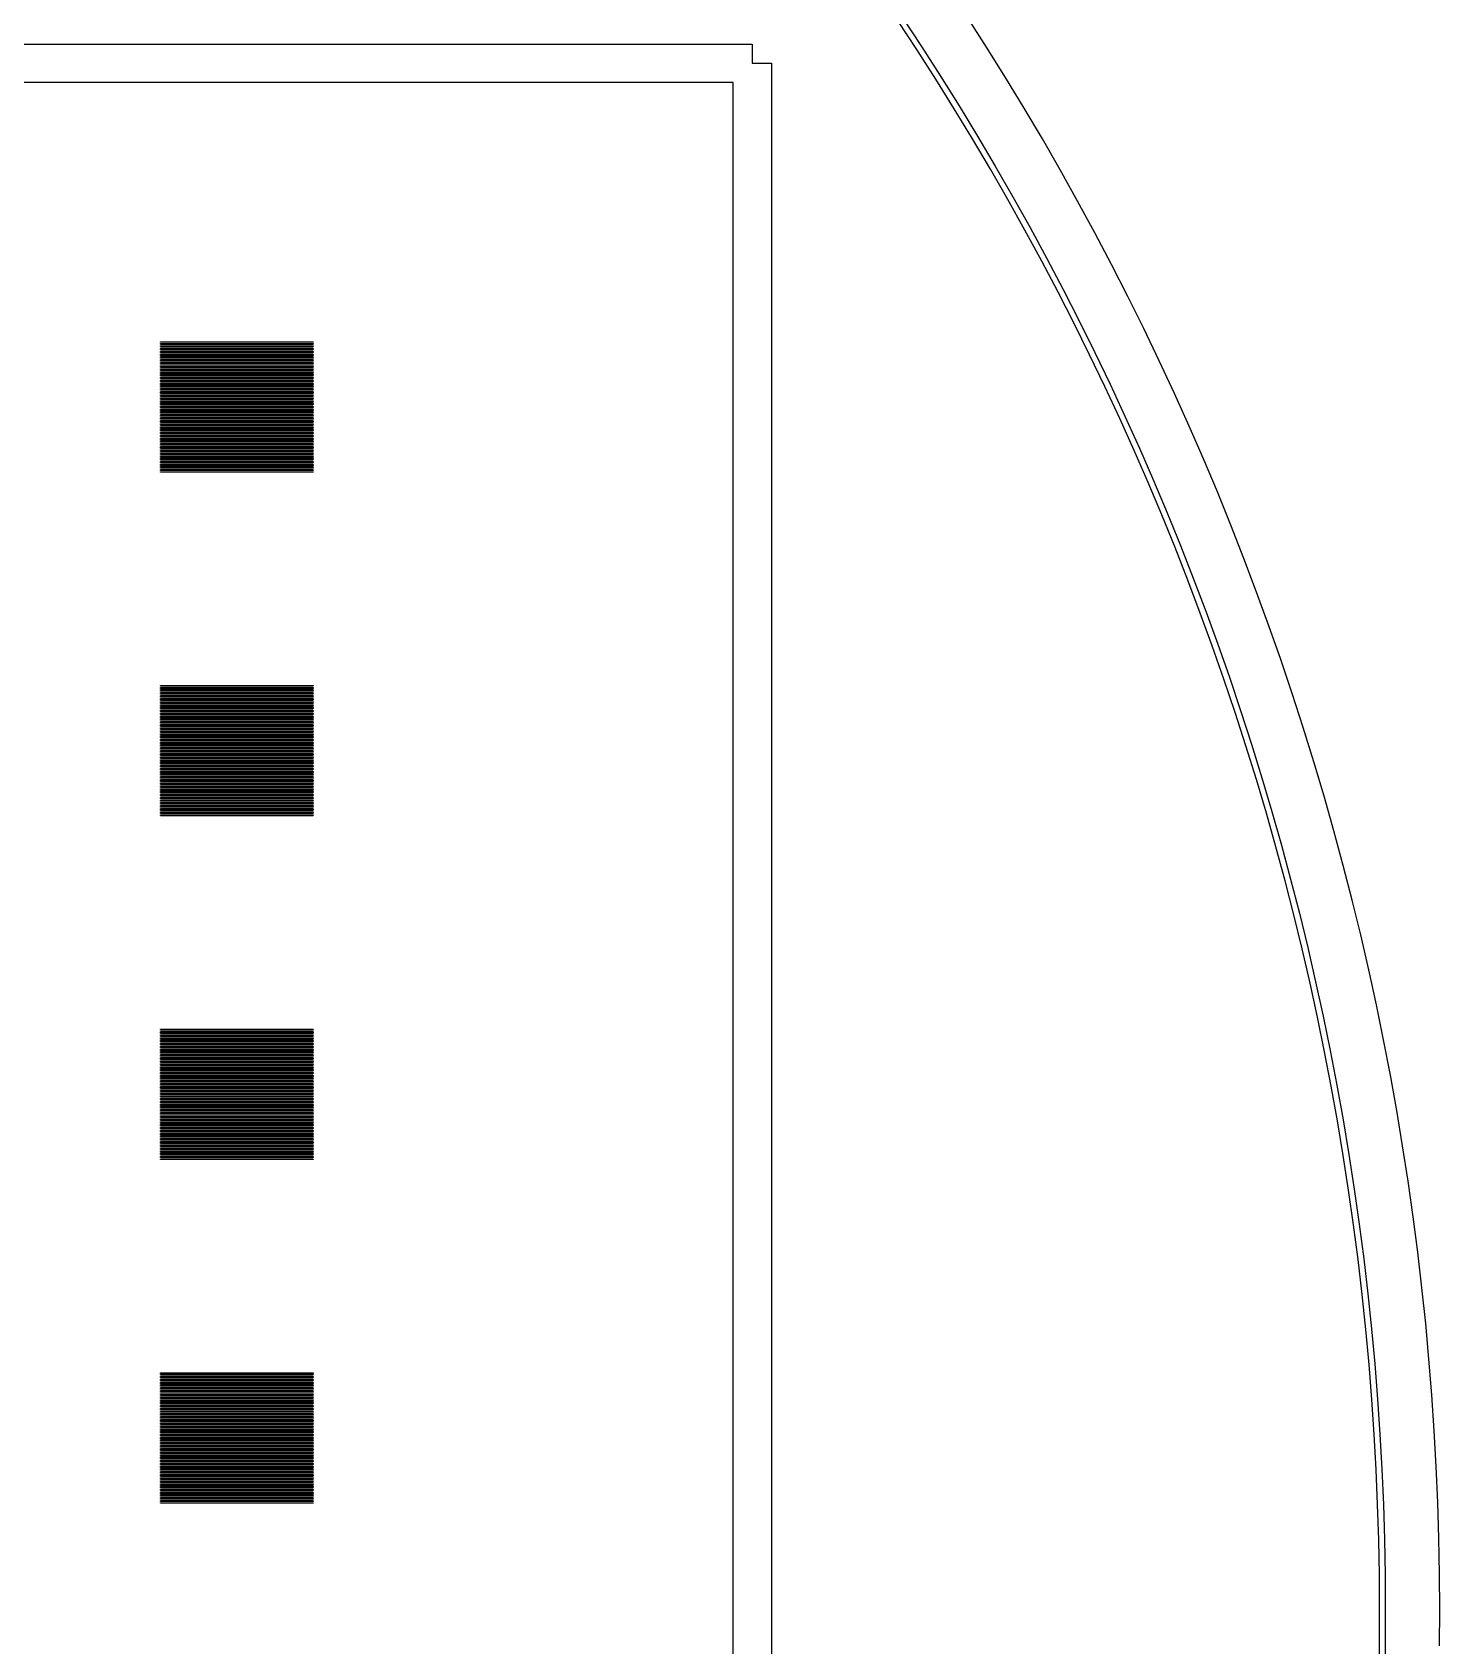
# Model space of a CAD drawing. Extents: x -17 to 130, y -40 to 112.
# Drawn here: x 93.64 to 130.5, y 35.06 to 77.31 of the extents above; entities that cross this region are included whole.
import ezdxf

# ---------------------------------------------------------------- set-up
doc = ezdxf.new("R2010")
doc.units = 0

msp = doc.modelspace()

# ---------------------------------------------------------------- linework, layer by layer
for p, q in [((116.804, 76.8585), (116.298, 77.6261)), ((116.423, 77.7094), (116.93, 76.9403)), ((118.631, 76.9273), (118.124, 77.7174)), ((-4.5, 77), (112.5, 77)), ((112.5, 77), (112.5, 76.5)), ((116.93, 76.9403), (117.427, 76.1649)), ((119.129, 76.1311), (118.631, 76.9273)), ((112.5, 76.5), (113, 76.5)), ((113, 76.5), (113, -4.5)), ((117.301, 76.0847), (116.804, 76.8585)), ((117.788, 75.3049), (117.301, 76.0847)), ((117.427, 76.1649), (117.915, 75.3836)), ((119.616, 75.3289), (119.129, 76.1311)), ((112, 76), (-4, 76)), ((112, -4), (112, 76)), ((118.265, 74.5191), (117.788, 75.3049)), ((117.915, 75.3836), (118.394, 74.5963)), ((120.094, 74.5207), (119.616, 75.3289)), ((118.733, 73.7276), (118.265, 74.5191)), ((118.394, 74.5963), (118.863, 73.8031)), ((120.562, 73.7067), (120.094, 74.5207)), ((119.191, 72.9304), (118.733, 73.7276)), ((118.863, 73.8031), (119.322, 73.0043)), ((121.019, 72.8871), (120.562, 73.7067)), ((119.64, 72.1276), (119.191, 72.9304)), ((119.322, 73.0043), (119.771, 72.1999)), ((121.467, 72.0618), (121.019, 72.8871)), ((120.078, 71.3194), (119.64, 72.1276)), ((119.771, 72.1999), (120.21, 71.3901)), ((121.904, 71.2312), (121.467, 72.0618)), ((120.506, 70.5059), (120.078, 71.3194)), ((120.21, 71.3901), (120.64, 70.5749)), ((122.332, 70.3953), (121.904, 71.2312)), ((120.64, 70.5749), (121.059, 69.7546)), ((120.925, 69.6871), (120.506, 70.5059)), ((122.749, 69.5541), (122.332, 70.3953)), ((121.059, 69.7546), (121.468, 68.9291)), ((121.333, 68.8633), (120.925, 69.6871)), ((123.155, 68.708), (122.749, 69.5541)), ((97, 69.195), (97, 69.205)), ((97, 69.205), (101, 69.205)), ((101, 69.195), (97, 69.195)), ((97, 69.155), (97, 69.165)), ((97, 69.165), (101, 69.165)), ((101, 69.155), (97, 69.155)), ((97, 69.115), (97, 69.125)), ((97, 69.125), (101, 69.125)), ((101, 69.115), (97, 69.115)), ((97, 69.075), (97, 69.085)), ((97, 69.085), (101, 69.085)), ((101, 69.075), (97, 69.075)), ((97, 69.035), (97, 69.045)), ((97, 69.045), (101, 69.045)), ((101, 69.035), (97, 69.035)), ((97, 68.995), (97, 69.005)), ((97, 69.005), (101, 69.005)), ((101, 68.995), (97, 68.995)), ((97, 68.955), (97, 68.965)), ((97, 68.965), (101, 68.965)), ((101, 68.955), (97, 68.955)), ((97, 68.915), (97, 68.925)), ((97, 68.925), (101, 68.925)), ((101, 68.915), (97, 68.915)), ((97, 68.875), (97, 68.885)), ((97, 68.885), (101, 68.885)), ((101, 68.875), (97, 68.875)), ((101, 69.205), (101, 69.195)), ((101, 69.165), (101, 69.155)), ((101, 69.125), (101, 69.115)), ((101, 69.085), (101, 69.075)), ((101, 69.045), (101, 69.035)), ((101, 69.005), (101, 68.995)), ((101, 68.965), (101, 68.955)), ((101, 68.925), (101, 68.915)), ((101, 68.885), (101, 68.875)), ((121.468, 68.9291), (121.867, 68.0987)), ((97, 68.835), (97, 68.845)), ((97, 68.845), (101, 68.845)), ((101, 68.835), (97, 68.835)), ((97, 68.795), (97, 68.805)), ((97, 68.805), (101, 68.805)), ((101, 68.795), (97, 68.795)), ((97, 68.755), (97, 68.765)), ((97, 68.765), (101, 68.765)), ((101, 68.755), (97, 68.755)), ((97, 68.715), (97, 68.725)), ((97, 68.725), (101, 68.725)), ((101, 68.715), (97, 68.715)), ((97, 68.675), (97, 68.685)), ((97, 68.685), (101, 68.685)), ((101, 68.675), (97, 68.675)), ((97, 68.635), (97, 68.645)), ((97, 68.645), (101, 68.645)), ((101, 68.635), (97, 68.635)), ((97, 68.595), (97, 68.605)), ((97, 68.605), (101, 68.605)), ((101, 68.595), (97, 68.595)), ((97, 68.555), (97, 68.565)), ((97, 68.565), (101, 68.565)), ((101, 68.555), (97, 68.555)), ((97, 68.515), (97, 68.525)), ((97, 68.525), (101, 68.525)), ((101, 68.515), (97, 68.515)), ((97, 68.475), (97, 68.485)), ((97, 68.485), (101, 68.485)), ((101, 68.475), (97, 68.475)), ((101, 68.845), (101, 68.835)), ((101, 68.805), (101, 68.795)), ((101, 68.765), (101, 68.755)), ((101, 68.725), (101, 68.715)), ((101, 68.685), (101, 68.675)), ((101, 68.645), (101, 68.635)), ((101, 68.605), (101, 68.595)), ((101, 68.565), (101, 68.555)), ((101, 68.525), (101, 68.515)), ((101, 68.485), (101, 68.475)), ((121.731, 68.0346), (121.333, 68.8633)), ((123.551, 67.8569), (123.155, 68.708)), ((97, 68.435), (97, 68.445)), ((97, 68.445), (101, 68.445)), ((101, 68.435), (97, 68.435)), ((97, 68.395), (97, 68.405)), ((97, 68.405), (101, 68.405)), ((101, 68.395), (97, 68.395)), ((97, 68.355), (97, 68.365)), ((97, 68.365), (101, 68.365)), ((101, 68.355), (97, 68.355)), ((97, 68.315), (97, 68.325)), ((97, 68.325), (101, 68.325)), ((101, 68.315), (97, 68.315)), ((97, 68.275), (97, 68.285)), ((97, 68.285), (101, 68.285)), ((101, 68.275), (97, 68.275)), ((97, 68.235), (97, 68.245)), ((97, 68.245), (101, 68.245)), ((101, 68.235), (97, 68.235)), ((97, 68.195), (97, 68.205)), ((97, 68.205), (101, 68.205)), ((101, 68.195), (97, 68.195)), ((97, 68.155), (97, 68.165)), ((97, 68.165), (101, 68.165)), ((101, 68.155), (97, 68.155)), ((97, 68.115), (97, 68.125)), ((97, 68.125), (101, 68.125)), ((101, 68.115), (97, 68.115)), ((97, 68.075), (97, 68.085)), ((97, 68.085), (101, 68.085)), ((101, 68.075), (97, 68.075)), ((97, 68.035), (97, 68.045)), ((97, 68.045), (101, 68.045)), ((101, 68.035), (97, 68.035)), ((101, 68.445), (101, 68.435)), ((101, 68.405), (101, 68.395)), ((101, 68.365), (101, 68.355)), ((101, 68.325), (101, 68.315)), ((101, 68.285), (101, 68.275)), ((101, 68.245), (101, 68.235)), ((101, 68.205), (101, 68.195)), ((101, 68.165), (101, 68.155)), ((101, 68.125), (101, 68.115)), ((101, 68.085), (101, 68.075)), ((101, 68.045), (101, 68.035)), ((122.119, 67.201), (121.731, 68.0346)), ((121.867, 68.0987), (122.256, 67.2634)), ((97, 67.995), (97, 68.005)), ((97, 68.005), (101, 68.005)), ((101, 67.995), (97, 67.995)), ((97, 67.955), (97, 67.965)), ((97, 67.965), (101, 67.965)), ((101, 67.955), (97, 67.955)), ((97, 67.915), (97, 67.925)), ((97, 67.925), (101, 67.925)), ((101, 67.915), (97, 67.915)), ((97, 67.875), (97, 67.885)), ((97, 67.885), (101, 67.885)), ((101, 67.875), (97, 67.875)), ((97, 67.835), (97, 67.845)), ((97, 67.845), (101, 67.845)), ((101, 67.835), (97, 67.835)), ((97, 67.795), (97, 67.805)), ((97, 67.805), (101, 67.805)), ((101, 67.795), (97, 67.795)), ((97, 67.755), (97, 67.765)), ((97, 67.765), (101, 67.765)), ((101, 67.755), (97, 67.755)), ((97, 67.715), (97, 67.725)), ((97, 67.725), (101, 67.725)), ((101, 67.715), (97, 67.715)), ((97, 67.675), (97, 67.685)), ((97, 67.685), (101, 67.685)), ((101, 67.675), (97, 67.675)), ((97, 67.635), (97, 67.645)), ((97, 67.645), (101, 67.645)), ((101, 67.635), (97, 67.635)), ((97, 67.595), (97, 67.605)), ((97, 67.605), (101, 67.605)), ((101, 68.005), (101, 67.995)), ((101, 67.965), (101, 67.955)), ((101, 67.925), (101, 67.915)), ((101, 67.885), (101, 67.875)), ((101, 67.845), (101, 67.835)), ((101, 67.805), (101, 67.795)), ((101, 67.765), (101, 67.755)), ((101, 67.725), (101, 67.715)), ((101, 67.685), (101, 67.675)), ((101, 67.645), (101, 67.635)), ((101, 67.605), (101, 67.595)), ((123.937, 67.001), (123.551, 67.8569)), ((101, 67.595), (97, 67.595)), ((97, 67.555), (97, 67.565)), ((97, 67.565), (101, 67.565)), ((101, 67.555), (97, 67.555)), ((97, 67.515), (97, 67.525)), ((97, 67.525), (101, 67.525)), ((101, 67.515), (97, 67.515)), ((97, 67.475), (97, 67.485)), ((97, 67.485), (101, 67.485)), ((101, 67.475), (97, 67.475)), ((97, 67.435), (97, 67.445)), ((97, 67.445), (101, 67.445)), ((101, 67.435), (97, 67.435)), ((97, 67.395), (97, 67.405)), ((97, 67.405), (101, 67.405)), ((101, 67.395), (97, 67.395)), ((97, 67.355), (97, 67.365)), ((97, 67.365), (101, 67.365)), ((101, 67.355), (97, 67.355)), ((97, 67.315), (97, 67.325)), ((97, 67.325), (101, 67.325)), ((101, 67.315), (97, 67.315)), ((97, 67.275), (97, 67.285)), ((97, 67.285), (101, 67.285)), ((101, 67.275), (97, 67.275)), ((97, 67.235), (97, 67.245)), ((97, 67.245), (101, 67.245)), ((101, 67.235), (97, 67.235)), ((97, 67.195), (97, 67.205)), ((97, 67.205), (101, 67.205)), ((101, 67.195), (97, 67.195)), ((101, 67.565), (101, 67.555)), ((101, 67.525), (101, 67.515)), ((101, 67.485), (101, 67.475)), ((101, 67.445), (101, 67.435)), ((101, 67.405), (101, 67.395)), ((101, 67.365), (101, 67.355)), ((101, 67.325), (101, 67.315)), ((101, 67.285), (101, 67.275)), ((101, 67.245), (101, 67.235)), ((101, 67.205), (101, 67.195)), ((122.497, 66.3627), (122.119, 67.201)), ((122.256, 67.2634), (122.634, 66.4235)), ((97, 67.155), (97, 67.165)), ((97, 67.165), (101, 67.165)), ((101, 67.155), (97, 67.155)), ((97, 67.115), (97, 67.125)), ((97, 67.125), (101, 67.125)), ((101, 67.115), (97, 67.115)), ((97, 67.075), (97, 67.085)), ((97, 67.085), (101, 67.085)), ((101, 67.075), (97, 67.075)), ((97, 67.035), (97, 67.045)), ((97, 67.045), (101, 67.045)), ((101, 67.035), (97, 67.035)), ((97, 66.995), (97, 67.005)), ((97, 67.005), (101, 67.005)), ((101, 66.995), (97, 66.995)), ((97, 66.955), (97, 66.965)), ((97, 66.965), (101, 66.965)), ((101, 66.955), (97, 66.955)), ((97, 66.915), (97, 66.925)), ((97, 66.925), (101, 66.925)), ((101, 66.915), (97, 66.915)), ((97, 66.875), (97, 66.885)), ((97, 66.885), (101, 66.885)), ((101, 66.875), (97, 66.875)), ((97, 66.835), (97, 66.845)), ((97, 66.845), (101, 66.845)), ((101, 66.835), (97, 66.835)), ((97, 66.795), (97, 66.805)), ((97, 66.805), (101, 66.805)), ((101, 66.795), (97, 66.795)), ((97, 66.755), (97, 66.765)), ((97, 66.765), (101, 66.765)), ((101, 67.165), (101, 67.155)), ((101, 67.125), (101, 67.115)), ((101, 67.085), (101, 67.075)), ((101, 67.045), (101, 67.035)), ((101, 67.005), (101, 66.995)), ((101, 66.965), (101, 66.955)), ((101, 66.925), (101, 66.915)), ((101, 66.885), (101, 66.875)), ((101, 66.845), (101, 66.835)), ((101, 66.805), (101, 66.795)), ((101, 66.765), (101, 66.755)), ((124.312, 66.1404), (123.937, 67.001)), ((101, 66.755), (97, 66.755)), ((97, 66.715), (97, 66.725)), ((97, 66.725), (101, 66.725)), ((101, 66.715), (97, 66.715)), ((97, 66.675), (97, 66.685)), ((97, 66.685), (101, 66.685)), ((101, 66.675), (97, 66.675)), ((97, 66.635), (97, 66.645)), ((97, 66.645), (101, 66.645)), ((101, 66.635), (97, 66.635)), ((97, 66.595), (97, 66.605)), ((97, 66.605), (101, 66.605)), ((101, 66.595), (97, 66.595)), ((97, 66.555), (97, 66.565)), ((97, 66.565), (101, 66.565)), ((101, 66.555), (97, 66.555)), ((97, 66.515), (97, 66.525)), ((97, 66.525), (101, 66.525)), ((101, 66.515), (97, 66.515)), ((97, 66.475), (97, 66.485)), ((97, 66.485), (101, 66.485)), ((101, 66.475), (97, 66.475)), ((97, 66.435), (97, 66.445)), ((97, 66.445), (101, 66.445)), ((101, 66.435), (97, 66.435)), ((97, 66.395), (97, 66.405)), ((97, 66.405), (101, 66.405)), ((101, 66.395), (97, 66.395)), ((97, 66.355), (97, 66.365)), ((97, 66.365), (101, 66.365)), ((101, 66.355), (97, 66.355)), ((101, 66.725), (101, 66.715)), ((101, 66.685), (101, 66.675)), ((101, 66.645), (101, 66.635)), ((101, 66.605), (101, 66.595)), ((101, 66.565), (101, 66.555)), ((101, 66.525), (101, 66.515)), ((101, 66.485), (101, 66.475)), ((101, 66.445), (101, 66.435)), ((101, 66.405), (101, 66.395)), ((101, 66.365), (101, 66.355)), ((122.865, 65.5199), (122.497, 66.3627)), ((122.634, 66.4235), (123.002, 65.5789)), ((97, 66.315), (97, 66.325)), ((97, 66.325), (101, 66.325)), ((101, 66.315), (97, 66.315)), ((97, 66.275), (97, 66.285)), ((97, 66.285), (101, 66.285)), ((101, 66.275), (97, 66.275)), ((97, 66.235), (97, 66.245)), ((97, 66.245), (101, 66.245)), ((101, 66.235), (97, 66.235)), ((97, 66.195), (97, 66.205)), ((97, 66.205), (101, 66.205)), ((101, 66.195), (97, 66.195)), ((97, 66.155), (97, 66.165)), ((97, 66.165), (101, 66.165)), ((101, 66.155), (97, 66.155)), ((97, 66.115), (97, 66.125)), ((97, 66.125), (101, 66.125)), ((101, 66.115), (97, 66.115)), ((97, 66.075), (97, 66.085)), ((97, 66.085), (101, 66.085)), ((101, 66.075), (97, 66.075)), ((97, 66.035), (97, 66.045)), ((97, 66.045), (101, 66.045)), ((101, 66.035), (97, 66.035)), ((97, 65.995), (97, 66.005)), ((97, 66.005), (101, 66.005)), ((101, 65.995), (97, 65.995)), ((97, 65.955), (97, 65.965)), ((97, 65.965), (101, 65.965)), ((101, 65.955), (97, 65.955)), ((97, 65.915), (97, 65.925)), ((97, 65.925), (101, 65.925)), ((101, 65.915), (97, 65.915)), ((101, 66.325), (101, 66.315)), ((101, 66.285), (101, 66.275)), ((101, 66.245), (101, 66.235)), ((101, 66.205), (101, 66.195)), ((101, 66.165), (101, 66.155)), ((101, 66.125), (101, 66.115)), ((101, 66.085), (101, 66.075)), ((101, 66.045), (101, 66.035)), ((101, 66.005), (101, 65.995)), ((101, 65.965), (101, 65.955)), ((101, 65.925), (101, 65.915)), ((124.677, 65.2753), (124.312, 66.1404)), ((97, 65.875), (97, 65.885)), ((97, 65.885), (101, 65.885)), ((101, 65.875), (97, 65.875)), ((97, 65.835), (97, 65.845)), ((97, 65.845), (101, 65.845)), ((101, 65.835), (97, 65.835)), ((97, 65.795), (97, 65.805)), ((97, 65.805), (101, 65.805)), ((101, 65.795), (97, 65.795)), ((101, 65.885), (101, 65.875)), ((101, 65.845), (101, 65.835)), ((101, 65.805), (101, 65.795)), ((123.222, 64.6725), (122.865, 65.5199)), ((123.002, 65.5789), (123.36, 64.7299)), ((125.031, 64.4058), (124.677, 65.2753)), ((123.568, 63.8209), (123.222, 64.6725)), ((123.36, 64.7299), (123.708, 63.8766)), ((125.374, 63.532), (125.031, 64.4058)), ((123.904, 62.9651), (123.568, 63.8209)), ((123.708, 63.8766), (124.044, 63.0191)), ((125.706, 62.654), (125.374, 63.532)), ((124.23, 62.1053), (123.904, 62.9651)), ((124.044, 63.0191), (124.371, 62.1575)), ((126.028, 61.7721), (125.706, 62.654)), ((124.371, 62.1575), (124.686, 61.292)), ((124.545, 61.2415), (124.23, 62.1053)), ((126.339, 60.8862), (126.028, 61.7721)), ((124.686, 61.292), (124.991, 60.4227)), ((124.85, 60.3739), (124.545, 61.2415)), ((126.639, 59.9966), (126.339, 60.8862)), ((124.991, 60.4227), (125.286, 59.5497)), ((97, 60.195), (97, 60.205)), ((97, 60.205), (101, 60.205)), ((101, 60.195), (97, 60.195)), ((97, 60.155), (97, 60.165)), ((97, 60.165), (101, 60.165)), ((101, 60.155), (97, 60.155)), ((97, 60.115), (97, 60.125)), ((97, 60.125), (101, 60.125)), ((101, 60.115), (97, 60.115)), ((97, 60.075), (97, 60.085)), ((97, 60.085), (101, 60.085)), ((101, 60.075), (97, 60.075)), ((97, 60.035), (97, 60.045)), ((97, 60.045), (101, 60.045)), ((101, 60.035), (97, 60.035)), ((97, 59.995), (97, 60.005)), ((97, 60.005), (101, 60.005)), ((101, 60.205), (101, 60.195)), ((101, 60.165), (101, 60.155)), ((101, 60.125), (101, 60.115)), ((101, 60.085), (101, 60.075)), ((101, 60.045), (101, 60.035)), ((101, 60.005), (101, 59.995)), ((125.143, 59.5026), (124.85, 60.3739)), ((101, 59.995), (97, 59.995)), ((97, 59.955), (97, 59.965)), ((97, 59.965), (101, 59.965)), ((101, 59.955), (97, 59.955)), ((97, 59.915), (97, 59.925)), ((97, 59.925), (101, 59.925)), ((101, 59.915), (97, 59.915)), ((97, 59.875), (97, 59.885)), ((97, 59.885), (101, 59.885)), ((101, 59.875), (97, 59.875)), ((97, 59.835), (97, 59.845)), ((97, 59.845), (101, 59.845)), ((101, 59.835), (97, 59.835)), ((97, 59.795), (97, 59.805)), ((97, 59.805), (101, 59.805)), ((101, 59.795), (97, 59.795)), ((97, 59.755), (97, 59.765)), ((97, 59.765), (101, 59.765)), ((101, 59.755), (97, 59.755)), ((97, 59.715), (97, 59.725)), ((97, 59.725), (101, 59.725)), ((101, 59.715), (97, 59.715)), ((97, 59.675), (97, 59.685)), ((97, 59.685), (101, 59.685)), ((101, 59.675), (97, 59.675)), ((97, 59.635), (97, 59.645)), ((97, 59.645), (101, 59.645)), ((101, 59.635), (97, 59.635)), ((97, 59.595), (97, 59.605)), ((97, 59.605), (101, 59.605)), ((101, 59.595), (97, 59.595)), ((101, 59.965), (101, 59.955)), ((101, 59.925), (101, 59.915)), ((101, 59.885), (101, 59.875)), ((101, 59.845), (101, 59.835)), ((101, 59.805), (101, 59.795)), ((101, 59.765), (101, 59.755)), ((101, 59.725), (101, 59.715)), ((101, 59.685), (101, 59.675)), ((101, 59.645), (101, 59.635)), ((101, 59.605), (101, 59.595)), ((126.928, 59.1035), (126.639, 59.9966)), ((97, 59.555), (97, 59.565)), ((97, 59.565), (101, 59.565)), ((101, 59.555), (97, 59.555)), ((97, 59.515), (97, 59.525)), ((97, 59.525), (101, 59.525)), ((101, 59.515), (97, 59.515)), ((97, 59.475), (97, 59.485)), ((97, 59.485), (101, 59.485)), ((101, 59.475), (97, 59.475)), ((97, 59.435), (97, 59.445)), ((97, 59.445), (101, 59.445)), ((101, 59.435), (97, 59.435)), ((97, 59.395), (97, 59.405)), ((97, 59.405), (101, 59.405)), ((101, 59.395), (97, 59.395)), ((97, 59.355), (97, 59.365)), ((97, 59.365), (101, 59.365)), ((101, 59.355), (97, 59.355)), ((97, 59.315), (97, 59.325)), ((97, 59.325), (101, 59.325)), ((101, 59.315), (97, 59.315)), ((97, 59.275), (97, 59.285)), ((97, 59.285), (101, 59.285)), ((101, 59.275), (97, 59.275)), ((97, 59.235), (97, 59.245)), ((97, 59.245), (101, 59.245)), ((101, 59.235), (97, 59.235)), ((97, 59.195), (97, 59.205)), ((97, 59.205), (101, 59.205)), ((101, 59.195), (97, 59.195)), ((97, 59.155), (97, 59.165)), ((97, 59.165), (101, 59.165)), ((101, 59.155), (97, 59.155)), ((101, 59.565), (101, 59.555)), ((101, 59.525), (101, 59.515)), ((101, 59.485), (101, 59.475)), ((101, 59.445), (101, 59.435)), ((101, 59.405), (101, 59.395)), ((101, 59.365), (101, 59.355)), ((101, 59.325), (101, 59.315)), ((101, 59.285), (101, 59.275)), ((101, 59.245), (101, 59.235)), ((101, 59.205), (101, 59.195)), ((101, 59.165), (101, 59.155)), ((125.426, 58.6278), (125.143, 59.5026)), ((125.286, 59.5497), (125.569, 58.6731)), ((97, 59.115), (97, 59.125)), ((97, 59.125), (101, 59.125)), ((101, 59.115), (97, 59.115)), ((97, 59.075), (97, 59.085)), ((97, 59.085), (101, 59.085)), ((101, 59.075), (97, 59.075)), ((97, 59.035), (97, 59.045)), ((97, 59.045), (101, 59.045)), ((101, 59.035), (97, 59.035)), ((97, 58.995), (97, 59.005)), ((97, 59.005), (101, 59.005)), ((101, 58.995), (97, 58.995)), ((97, 58.955), (97, 58.965)), ((97, 58.965), (101, 58.965)), ((101, 58.955), (97, 58.955)), ((97, 58.915), (97, 58.925)), ((97, 58.925), (101, 58.925)), ((101, 58.915), (97, 58.915)), ((97, 58.875), (97, 58.885)), ((97, 58.885), (101, 58.885)), ((101, 58.875), (97, 58.875)), ((97, 58.835), (97, 58.845)), ((97, 58.845), (101, 58.845)), ((101, 58.835), (97, 58.835)), ((97, 58.795), (97, 58.805)), ((97, 58.805), (101, 58.805)), ((101, 58.795), (97, 58.795)), ((97, 58.755), (97, 58.765)), ((97, 58.765), (101, 58.765)), ((101, 58.755), (97, 58.755)), ((101, 59.125), (101, 59.115)), ((101, 59.085), (101, 59.075)), ((101, 59.045), (101, 59.035)), ((101, 59.005), (101, 58.995)), ((101, 58.965), (101, 58.955)), ((101, 58.925), (101, 58.915)), ((101, 58.885), (101, 58.875)), ((101, 58.845), (101, 58.835)), ((101, 58.805), (101, 58.795)), ((101, 58.765), (101, 58.755)), ((127.206, 58.2068), (126.928, 59.1035)), ((97, 58.715), (97, 58.725)), ((97, 58.725), (101, 58.725)), ((101, 58.715), (97, 58.715)), ((97, 58.675), (97, 58.685)), ((97, 58.685), (101, 58.685)), ((101, 58.675), (97, 58.675)), ((97, 58.635), (97, 58.645)), ((97, 58.645), (101, 58.645)), ((101, 58.635), (97, 58.635)), ((97, 58.595), (97, 58.605)), ((97, 58.605), (101, 58.605)), ((101, 58.595), (97, 58.595)), ((97, 58.555), (97, 58.565)), ((97, 58.565), (101, 58.565)), ((101, 58.555), (97, 58.555)), ((97, 58.515), (97, 58.525)), ((97, 58.525), (101, 58.525)), ((101, 58.515), (97, 58.515)), ((97, 58.475), (97, 58.485)), ((97, 58.485), (101, 58.485)), ((101, 58.475), (97, 58.475)), ((97, 58.435), (97, 58.445)), ((97, 58.445), (101, 58.445)), ((101, 58.435), (97, 58.435)), ((97, 58.395), (97, 58.405)), ((97, 58.405), (101, 58.405)), ((101, 58.395), (97, 58.395)), ((97, 58.355), (97, 58.365)), ((97, 58.365), (101, 58.365)), ((101, 58.355), (97, 58.355)), ((97, 58.315), (97, 58.325)), ((97, 58.325), (101, 58.325)), ((101, 58.315), (97, 58.315)), ((101, 58.725), (101, 58.715)), ((101, 58.685), (101, 58.675)), ((101, 58.645), (101, 58.635)), ((101, 58.605), (101, 58.595)), ((101, 58.565), (101, 58.555)), ((101, 58.525), (101, 58.515)), ((101, 58.485), (101, 58.475)), ((101, 58.445), (101, 58.435)), ((101, 58.405), (101, 58.395)), ((101, 58.365), (101, 58.355)), ((101, 58.325), (101, 58.315)), ((125.699, 57.7496), (125.426, 58.6278)), ((125.569, 58.6731), (125.842, 57.7931)), ((97, 58.275), (97, 58.285)), ((97, 58.285), (101, 58.285)), ((101, 58.275), (97, 58.275)), ((97, 58.235), (97, 58.245)), ((97, 58.245), (101, 58.245)), ((101, 58.235), (97, 58.235)), ((97, 58.195), (97, 58.205)), ((97, 58.205), (101, 58.205)), ((101, 58.195), (97, 58.195)), ((97, 58.155), (97, 58.165)), ((97, 58.165), (101, 58.165)), ((101, 58.155), (97, 58.155)), ((97, 58.115), (97, 58.125)), ((97, 58.125), (101, 58.125)), ((101, 58.115), (97, 58.115)), ((97, 58.075), (97, 58.085)), ((97, 58.085), (101, 58.085)), ((101, 58.075), (97, 58.075)), ((97, 58.035), (97, 58.045)), ((97, 58.045), (101, 58.045)), ((101, 58.035), (97, 58.035)), ((97, 57.995), (97, 58.005)), ((97, 58.005), (101, 58.005)), ((101, 57.995), (97, 57.995)), ((97, 57.955), (97, 57.965)), ((97, 57.965), (101, 57.965)), ((101, 57.955), (97, 57.955)), ((97, 57.915), (97, 57.925)), ((97, 57.925), (101, 57.925)), ((101, 57.915), (97, 57.915)), ((97, 57.875), (97, 57.885)), ((97, 57.885), (101, 57.885)), ((101, 58.285), (101, 58.275)), ((101, 58.245), (101, 58.235)), ((101, 58.205), (101, 58.195)), ((101, 58.165), (101, 58.155)), ((101, 58.125), (101, 58.115)), ((101, 58.085), (101, 58.075)), ((101, 58.045), (101, 58.035)), ((101, 58.005), (101, 57.995)), ((101, 57.965), (101, 57.955)), ((101, 57.925), (101, 57.915)), ((101, 57.885), (101, 57.875)), ((127.473, 57.3067), (127.206, 58.2068)), ((101, 57.875), (97, 57.875)), ((97, 57.835), (97, 57.845)), ((97, 57.845), (101, 57.845)), ((101, 57.835), (97, 57.835)), ((97, 57.795), (97, 57.805)), ((97, 57.805), (101, 57.805)), ((101, 57.795), (97, 57.795)), ((97, 57.755), (97, 57.765)), ((97, 57.765), (101, 57.765)), ((101, 57.755), (97, 57.755)), ((97, 57.715), (97, 57.725)), ((97, 57.725), (101, 57.725)), ((101, 57.715), (97, 57.715)), ((97, 57.675), (97, 57.685)), ((97, 57.685), (101, 57.685)), ((101, 57.675), (97, 57.675)), ((97, 57.635), (97, 57.645)), ((97, 57.645), (101, 57.645)), ((101, 57.635), (97, 57.635)), ((97, 57.595), (97, 57.605)), ((97, 57.605), (101, 57.605)), ((101, 57.595), (97, 57.595)), ((97, 57.555), (97, 57.565)), ((97, 57.565), (101, 57.565)), ((101, 57.555), (97, 57.555)), ((97, 57.515), (97, 57.525)), ((97, 57.525), (101, 57.525)), ((101, 57.515), (97, 57.515)), ((97, 57.475), (97, 57.485)), ((97, 57.485), (101, 57.485)), ((101, 57.475), (97, 57.475)), ((101, 57.845), (101, 57.835)), ((101, 57.805), (101, 57.795)), ((101, 57.765), (101, 57.755)), ((101, 57.725), (101, 57.715)), ((101, 57.685), (101, 57.675)), ((101, 57.645), (101, 57.635)), ((101, 57.605), (101, 57.595)), ((101, 57.565), (101, 57.555)), ((101, 57.525), (101, 57.515)), ((101, 57.485), (101, 57.475)), ((125.96, 56.8681), (125.699, 57.7496)), ((125.842, 57.7931), (126.104, 56.9099)), ((97, 57.435), (97, 57.445)), ((97, 57.445), (101, 57.445)), ((101, 57.435), (97, 57.435)), ((97, 57.395), (97, 57.405)), ((97, 57.405), (101, 57.405)), ((101, 57.395), (97, 57.395)), ((97, 57.355), (97, 57.365)), ((97, 57.365), (101, 57.365)), ((101, 57.355), (97, 57.355)), ((97, 57.315), (97, 57.325)), ((97, 57.325), (101, 57.325)), ((101, 57.315), (97, 57.315)), ((97, 57.275), (97, 57.285)), ((97, 57.285), (101, 57.285)), ((101, 57.275), (97, 57.275)), ((97, 57.235), (97, 57.245)), ((97, 57.245), (101, 57.245)), ((101, 57.235), (97, 57.235)), ((97, 57.195), (97, 57.205)), ((97, 57.205), (101, 57.205)), ((101, 57.195), (97, 57.195)), ((97, 57.155), (97, 57.165)), ((97, 57.165), (101, 57.165)), ((101, 57.155), (97, 57.155)), ((97, 57.115), (97, 57.125)), ((97, 57.125), (101, 57.125)), ((101, 57.115), (97, 57.115)), ((97, 57.075), (97, 57.085)), ((97, 57.085), (101, 57.085)), ((101, 57.075), (97, 57.075)), ((97, 57.035), (97, 57.045)), ((97, 57.045), (101, 57.045)), ((101, 57.445), (101, 57.435)), ((101, 57.405), (101, 57.395)), ((101, 57.365), (101, 57.355)), ((101, 57.325), (101, 57.315)), ((101, 57.285), (101, 57.275)), ((101, 57.245), (101, 57.235)), ((101, 57.205), (101, 57.195)), ((101, 57.165), (101, 57.155)), ((101, 57.125), (101, 57.115)), ((101, 57.085), (101, 57.075)), ((101, 57.045), (101, 57.035)), ((127.729, 56.4035), (127.473, 57.3067)), ((101, 57.035), (97, 57.035)), ((97, 56.995), (97, 57.005)), ((97, 57.005), (101, 57.005)), ((101, 56.995), (97, 56.995)), ((97, 56.955), (97, 56.965)), ((97, 56.965), (101, 56.965)), ((101, 56.955), (97, 56.955)), ((97, 56.915), (97, 56.925)), ((97, 56.925), (101, 56.925)), ((101, 56.915), (97, 56.915)), ((97, 56.875), (97, 56.885)), ((97, 56.885), (101, 56.885)), ((101, 56.875), (97, 56.875)), ((97, 56.835), (97, 56.845)), ((97, 56.845), (101, 56.845)), ((101, 56.835), (97, 56.835)), ((97, 56.795), (97, 56.805)), ((97, 56.805), (101, 56.805)), ((101, 56.795), (97, 56.795)), ((101, 57.005), (101, 56.995)), ((101, 56.965), (101, 56.955)), ((101, 56.925), (101, 56.915)), ((101, 56.885), (101, 56.875)), ((101, 56.845), (101, 56.835)), ((101, 56.805), (101, 56.795)), ((126.211, 55.9834), (125.96, 56.8681)), ((126.104, 56.9099), (126.355, 56.0235)), ((127.974, 55.4972), (127.729, 56.4035)), ((126.451, 55.0958), (126.211, 55.9834)), ((126.355, 56.0235), (126.596, 55.134)), ((128.207, 54.588), (127.974, 55.4972)), ((126.68, 54.2053), (126.451, 55.0958)), ((126.596, 55.134), (126.825, 54.2417)), ((128.43, 53.6759), (128.207, 54.588)), ((126.898, 53.312), (126.68, 54.2053)), ((126.825, 54.2417), (127.043, 53.3467)), ((128.641, 52.7612), (128.43, 53.6759)), ((127.104, 52.4162), (126.898, 53.312)), ((127.043, 53.3467), (127.251, 52.449)), ((127.3, 51.5178), (127.104, 52.4162)), ((127.251, 52.449), (127.447, 51.5489)), ((128.841, 51.844), (128.641, 52.7612)), ((127.447, 51.5489), (127.632, 50.6464)), ((129.03, 50.9244), (128.841, 51.844)), ((97, 51.195), (97, 51.205)), ((97, 51.205), (101, 51.205)), ((101, 51.195), (97, 51.195)), ((97, 51.155), (97, 51.165)), ((97, 51.165), (101, 51.165)), ((101, 51.155), (97, 51.155)), ((97, 51.115), (97, 51.125)), ((97, 51.125), (101, 51.125)), ((101, 51.205), (101, 51.195)), ((101, 51.165), (101, 51.155)), ((101, 51.125), (101, 51.115)), ((127.485, 50.6171), (127.3, 51.5178)), ((101, 51.115), (97, 51.115)), ((97, 51.075), (97, 51.085)), ((97, 51.085), (101, 51.085)), ((101, 51.075), (97, 51.075)), ((97, 51.035), (97, 51.045)), ((97, 51.045), (101, 51.045)), ((101, 51.035), (97, 51.035)), ((97, 50.995), (97, 51.005)), ((97, 51.005), (101, 51.005)), ((101, 50.995), (97, 50.995)), ((97, 50.955), (97, 50.965)), ((97, 50.965), (101, 50.965)), ((101, 50.955), (97, 50.955)), ((97, 50.915), (97, 50.925)), ((97, 50.925), (101, 50.925)), ((101, 50.915), (97, 50.915)), ((97, 50.875), (97, 50.885)), ((97, 50.885), (101, 50.885)), ((101, 50.875), (97, 50.875)), ((97, 50.835), (97, 50.845)), ((97, 50.845), (101, 50.845)), ((101, 50.835), (97, 50.835)), ((97, 50.795), (97, 50.805)), ((97, 50.805), (101, 50.805)), ((101, 50.795), (97, 50.795)), ((97, 50.755), (97, 50.765)), ((97, 50.765), (101, 50.765)), ((101, 50.755), (97, 50.755)), ((97, 50.715), (97, 50.725)), ((97, 50.725), (101, 50.725)), ((101, 50.715), (97, 50.715)), ((101, 51.085), (101, 51.075)), ((101, 51.045), (101, 51.035)), ((101, 51.005), (101, 50.995)), ((101, 50.965), (101, 50.955)), ((101, 50.925), (101, 50.915)), ((101, 50.885), (101, 50.875)), ((101, 50.845), (101, 50.835)), ((101, 50.805), (101, 50.795)), ((101, 50.765), (101, 50.755)), ((101, 50.725), (101, 50.715)), ((129.208, 50.0025), (129.03, 50.9244)), ((97, 50.675), (97, 50.685)), ((97, 50.685), (101, 50.685)), ((101, 50.675), (97, 50.675)), ((97, 50.635), (97, 50.645)), ((97, 50.645), (101, 50.645)), ((101, 50.635), (97, 50.635)), ((97, 50.595), (97, 50.605)), ((97, 50.605), (101, 50.605)), ((101, 50.595), (97, 50.595)), ((97, 50.555), (97, 50.565)), ((97, 50.565), (101, 50.565)), ((101, 50.555), (97, 50.555)), ((97, 50.515), (97, 50.525)), ((97, 50.525), (101, 50.525)), ((101, 50.515), (97, 50.515)), ((97, 50.475), (97, 50.485)), ((97, 50.485), (101, 50.485)), ((101, 50.475), (97, 50.475)), ((97, 50.435), (97, 50.445)), ((97, 50.445), (101, 50.445)), ((101, 50.435), (97, 50.435)), ((97, 50.395), (97, 50.405)), ((97, 50.405), (101, 50.405)), ((101, 50.395), (97, 50.395)), ((97, 50.355), (97, 50.365)), ((97, 50.365), (101, 50.365)), ((101, 50.355), (97, 50.355)), ((97, 50.315), (97, 50.325)), ((97, 50.325), (101, 50.325)), ((101, 50.315), (97, 50.315)), ((97, 50.275), (97, 50.285)), ((97, 50.285), (101, 50.285)), ((101, 50.685), (101, 50.675)), ((101, 50.645), (101, 50.635)), ((101, 50.605), (101, 50.595)), ((101, 50.565), (101, 50.555)), ((101, 50.525), (101, 50.515)), ((101, 50.485), (101, 50.475)), ((101, 50.445), (101, 50.435)), ((101, 50.405), (101, 50.395)), ((101, 50.365), (101, 50.355)), ((101, 50.325), (101, 50.315)), ((101, 50.285), (101, 50.275)), ((127.659, 49.7142), (127.485, 50.6171)), ((127.632, 50.6464), (127.807, 49.7417)), ((101, 50.275), (97, 50.275)), ((97, 50.235), (97, 50.245)), ((97, 50.245), (101, 50.245)), ((101, 50.235), (97, 50.235)), ((97, 50.195), (97, 50.205)), ((97, 50.205), (101, 50.205)), ((101, 50.195), (97, 50.195)), ((97, 50.155), (97, 50.165)), ((97, 50.165), (101, 50.165)), ((101, 50.155), (97, 50.155)), ((97, 50.115), (97, 50.125)), ((97, 50.125), (101, 50.125)), ((101, 50.115), (97, 50.115)), ((97, 50.075), (97, 50.085)), ((97, 50.085), (101, 50.085)), ((101, 50.075), (97, 50.075)), ((97, 50.035), (97, 50.045)), ((97, 50.045), (101, 50.045)), ((101, 50.035), (97, 50.035)), ((97, 49.995), (97, 50.005)), ((97, 50.005), (101, 50.005)), ((101, 49.995), (97, 49.995)), ((97, 49.955), (97, 49.965)), ((97, 49.965), (101, 49.965)), ((101, 49.955), (97, 49.955)), ((97, 49.915), (97, 49.925)), ((97, 49.925), (101, 49.925)), ((101, 49.915), (97, 49.915)), ((97, 49.875), (97, 49.885)), ((97, 49.885), (101, 49.885)), ((101, 49.875), (97, 49.875)), ((101, 50.245), (101, 50.235)), ((101, 50.205), (101, 50.195)), ((101, 50.165), (101, 50.155)), ((101, 50.125), (101, 50.115)), ((101, 50.085), (101, 50.075)), ((101, 50.045), (101, 50.035)), ((101, 50.005), (101, 49.995)), ((101, 49.965), (101, 49.955)), ((101, 49.925), (101, 49.915)), ((101, 49.885), (101, 49.875)), ((129.374, 49.0786), (129.208, 50.0025)), ((97, 49.835), (97, 49.845)), ((97, 49.845), (101, 49.845)), ((101, 49.835), (97, 49.835)), ((97, 49.795), (97, 49.805)), ((97, 49.805), (101, 49.805)), ((101, 49.795), (97, 49.795)), ((97, 49.755), (97, 49.765)), ((97, 49.765), (101, 49.765)), ((101, 49.755), (97, 49.755)), ((97, 49.715), (97, 49.725)), ((97, 49.725), (101, 49.725)), ((101, 49.715), (97, 49.715)), ((97, 49.675), (97, 49.685)), ((97, 49.685), (101, 49.685)), ((101, 49.675), (97, 49.675)), ((97, 49.635), (97, 49.645)), ((97, 49.645), (101, 49.645)), ((101, 49.635), (97, 49.635)), ((97, 49.595), (97, 49.605)), ((97, 49.605), (101, 49.605)), ((101, 49.595), (97, 49.595)), ((97, 49.555), (97, 49.565)), ((97, 49.565), (101, 49.565)), ((101, 49.555), (97, 49.555)), ((97, 49.515), (97, 49.525)), ((97, 49.525), (101, 49.525)), ((101, 49.515), (97, 49.515)), ((97, 49.475), (97, 49.485)), ((97, 49.485), (101, 49.485)), ((101, 49.475), (97, 49.475)), ((97, 49.435), (97, 49.445)), ((97, 49.445), (101, 49.445)), ((101, 49.435), (97, 49.435)), ((101, 49.845), (101, 49.835)), ((101, 49.805), (101, 49.795)), ((101, 49.765), (101, 49.755)), ((101, 49.725), (101, 49.715)), ((101, 49.685), (101, 49.675)), ((101, 49.645), (101, 49.635)), ((101, 49.605), (101, 49.595)), ((101, 49.565), (101, 49.555)), ((101, 49.525), (101, 49.515)), ((101, 49.485), (101, 49.475)), ((101, 49.445), (101, 49.435)), ((127.822, 48.8093), (127.659, 49.7142)), ((127.807, 49.7417), (127.97, 48.835)), ((97, 49.395), (97, 49.405)), ((97, 49.405), (101, 49.405)), ((101, 49.395), (97, 49.395)), ((97, 49.355), (97, 49.365)), ((97, 49.365), (101, 49.365)), ((101, 49.355), (97, 49.355)), ((97, 49.315), (97, 49.325)), ((97, 49.325), (101, 49.325)), ((101, 49.315), (97, 49.315)), ((97, 49.275), (97, 49.285)), ((97, 49.285), (101, 49.285)), ((101, 49.275), (97, 49.275)), ((97, 49.235), (97, 49.245)), ((97, 49.245), (101, 49.245)), ((101, 49.235), (97, 49.235)), ((97, 49.195), (97, 49.205)), ((97, 49.205), (101, 49.205)), ((101, 49.195), (97, 49.195)), ((97, 49.155), (97, 49.165)), ((97, 49.165), (101, 49.165)), ((101, 49.155), (97, 49.155)), ((97, 49.115), (97, 49.125)), ((97, 49.125), (101, 49.125)), ((101, 49.115), (97, 49.115)), ((97, 49.075), (97, 49.085)), ((97, 49.085), (101, 49.085)), ((101, 49.075), (97, 49.075)), ((97, 49.035), (97, 49.045)), ((97, 49.045), (101, 49.045)), ((101, 49.035), (97, 49.035)), ((101, 49.405), (101, 49.395)), ((101, 49.365), (101, 49.355)), ((101, 49.325), (101, 49.315)), ((101, 49.285), (101, 49.275)), ((101, 49.245), (101, 49.235)), ((101, 49.205), (101, 49.195)), ((101, 49.165), (101, 49.155)), ((101, 49.125), (101, 49.115)), ((101, 49.085), (101, 49.075)), ((101, 49.045), (101, 49.035)), ((129.529, 48.1526), (129.374, 49.0786)), ((97, 48.995), (97, 49.005)), ((97, 49.005), (101, 49.005)), ((101, 48.995), (97, 48.995)), ((97, 48.955), (97, 48.965)), ((97, 48.965), (101, 48.965)), ((101, 48.955), (97, 48.955)), ((97, 48.915), (97, 48.925)), ((97, 48.925), (101, 48.925)), ((101, 48.915), (97, 48.915)), ((97, 48.875), (97, 48.885)), ((97, 48.885), (101, 48.885)), ((101, 48.875), (97, 48.875)), ((97, 48.835), (97, 48.845)), ((97, 48.845), (101, 48.845)), ((101, 48.835), (97, 48.835)), ((97, 48.795), (97, 48.805)), ((97, 48.805), (101, 48.805)), ((101, 48.795), (97, 48.795)), ((97, 48.755), (97, 48.765)), ((97, 48.765), (101, 48.765)), ((101, 48.755), (97, 48.755)), ((97, 48.715), (97, 48.725)), ((97, 48.725), (101, 48.725)), ((101, 48.715), (97, 48.715)), ((97, 48.675), (97, 48.685)), ((97, 48.685), (101, 48.685)), ((101, 48.675), (97, 48.675)), ((97, 48.635), (97, 48.645)), ((97, 48.645), (101, 48.645)), ((101, 48.635), (97, 48.635)), ((97, 48.595), (97, 48.605)), ((97, 48.605), (101, 48.605)), ((101, 48.595), (97, 48.595)), ((101, 49.005), (101, 48.995)), ((101, 48.965), (101, 48.955)), ((101, 48.925), (101, 48.915)), ((101, 48.885), (101, 48.875)), ((101, 48.845), (101, 48.835)), ((101, 48.805), (101, 48.795)), ((101, 48.765), (101, 48.755)), ((101, 48.725), (101, 48.715)), ((101, 48.685), (101, 48.675)), ((101, 48.645), (101, 48.635)), ((101, 48.605), (101, 48.595)), ((127.974, 47.9024), (127.822, 48.8093)), ((127.97, 48.835), (128.122, 47.9263)), ((97, 48.555), (97, 48.565)), ((97, 48.565), (101, 48.565)), ((101, 48.555), (97, 48.555)), ((97, 48.515), (97, 48.525)), ((97, 48.525), (101, 48.525)), ((101, 48.515), (97, 48.515)), ((97, 48.475), (97, 48.485)), ((97, 48.485), (101, 48.485)), ((101, 48.475), (97, 48.475)), ((97, 48.435), (97, 48.445)), ((97, 48.445), (101, 48.445)), ((101, 48.435), (97, 48.435)), ((97, 48.395), (97, 48.405)), ((97, 48.405), (101, 48.405)), ((101, 48.395), (97, 48.395)), ((97, 48.355), (97, 48.365)), ((97, 48.365), (101, 48.365)), ((101, 48.355), (97, 48.355)), ((97, 48.315), (97, 48.325)), ((97, 48.325), (101, 48.325)), ((101, 48.315), (97, 48.315)), ((97, 48.275), (97, 48.285)), ((97, 48.285), (101, 48.285)), ((101, 48.275), (97, 48.275)), ((97, 48.235), (97, 48.245)), ((97, 48.245), (101, 48.245)), ((101, 48.235), (97, 48.235)), ((97, 48.195), (97, 48.205)), ((97, 48.205), (101, 48.205)), ((101, 48.195), (97, 48.195)), ((101, 48.565), (101, 48.555)), ((101, 48.525), (101, 48.515)), ((101, 48.485), (101, 48.475)), ((101, 48.445), (101, 48.435)), ((101, 48.405), (101, 48.395)), ((101, 48.365), (101, 48.355)), ((101, 48.325), (101, 48.315)), ((101, 48.285), (101, 48.275)), ((101, 48.245), (101, 48.235)), ((101, 48.205), (101, 48.195)), ((97, 48.155), (97, 48.165)), ((97, 48.165), (101, 48.165)), ((101, 48.155), (97, 48.155)), ((97, 48.115), (97, 48.125)), ((97, 48.125), (101, 48.125)), ((101, 48.115), (97, 48.115)), ((97, 48.075), (97, 48.085)), ((97, 48.085), (101, 48.085)), ((101, 48.075), (97, 48.075)), ((97, 48.035), (97, 48.045)), ((97, 48.045), (101, 48.045)), ((101, 48.035), (97, 48.035)), ((97, 47.995), (97, 48.005)), ((97, 48.005), (101, 48.005)), ((101, 47.995), (97, 47.995)), ((97, 47.955), (97, 47.965)), ((97, 47.965), (101, 47.965)), ((101, 47.955), (97, 47.955)), ((97, 47.915), (97, 47.925)), ((97, 47.925), (101, 47.925)), ((101, 47.915), (97, 47.915)), ((97, 47.875), (97, 47.885)), ((97, 47.885), (101, 47.885)), ((101, 47.875), (97, 47.875)), ((97, 47.835), (97, 47.845)), ((97, 47.845), (101, 47.845)), ((101, 47.835), (97, 47.835)), ((97, 47.795), (97, 47.805)), ((97, 47.805), (101, 47.805)), ((101, 47.795), (97, 47.795)), ((101, 48.165), (101, 48.155)), ((101, 48.125), (101, 48.115)), ((101, 48.085), (101, 48.075)), ((101, 48.045), (101, 48.035)), ((101, 48.005), (101, 47.995)), ((101, 47.965), (101, 47.955)), ((101, 47.925), (101, 47.915)), ((101, 47.885), (101, 47.875)), ((101, 47.845), (101, 47.835)), ((101, 47.805), (101, 47.795)), ((128.114, 46.9938), (127.974, 47.9024)), ((128.122, 47.9263), (128.262, 47.0158)), ((129.672, 47.2249), (129.529, 48.1526)), ((128.243, 46.0835), (128.114, 46.9938)), ((128.262, 47.0158), (128.392, 46.1036)), ((129.804, 46.2954), (129.672, 47.2249)), ((128.362, 45.1716), (128.243, 46.0835)), ((128.392, 46.1036), (128.51, 45.19)), ((129.925, 45.3644), (129.804, 46.2954)), ((130.034, 44.432), (129.925, 45.3644)), ((128.468, 44.2584), (128.362, 45.1716)), ((128.51, 45.19), (128.618, 44.2749)), ((130.132, 43.4983), (130.034, 44.432)), ((128.564, 43.3439), (128.468, 44.2584)), ((128.618, 44.2749), (128.713, 43.3586)), ((128.649, 42.4284), (128.564, 43.3439)), ((128.713, 43.3586), (128.798, 42.4412)), ((130.218, 42.5635), (130.132, 43.4983)), ((128.722, 41.5118), (128.649, 42.4284)), ((128.798, 42.4412), (128.872, 41.5229)), ((130.293, 41.6277), (130.218, 42.5635)), ((97, 42.195), (97, 42.205)), ((97, 42.205), (101, 42.205)), ((101, 42.195), (97, 42.195)), ((97, 42.155), (97, 42.165)), ((97, 42.165), (101, 42.165)), ((101, 42.155), (97, 42.155)), ((97, 42.115), (97, 42.125)), ((97, 42.125), (101, 42.125)), ((101, 42.115), (97, 42.115)), ((97, 42.075), (97, 42.085)), ((97, 42.085), (101, 42.085)), ((101, 42.075), (97, 42.075)), ((97, 42.035), (97, 42.045)), ((97, 42.045), (101, 42.045)), ((101, 42.035), (97, 42.035)), ((97, 41.995), (97, 42.005)), ((97, 42.005), (101, 42.005)), ((101, 41.995), (97, 41.995)), ((97, 41.955), (97, 41.965)), ((97, 41.965), (101, 41.965)), ((101, 41.955), (97, 41.955)), ((97, 41.915), (97, 41.925)), ((97, 41.925), (101, 41.925)), ((101, 41.915), (97, 41.915)), ((97, 41.875), (97, 41.885)), ((97, 41.885), (101, 41.885)), ((101, 41.875), (97, 41.875)), ((97, 41.835), (97, 41.845)), ((97, 41.845), (101, 41.845)), ((101, 41.835), (97, 41.835)), ((101, 42.205), (101, 42.195)), ((101, 42.165), (101, 42.155)), ((101, 42.125), (101, 42.115)), ((101, 42.085), (101, 42.075)), ((101, 42.045), (101, 42.035)), ((101, 42.005), (101, 41.995)), ((101, 41.965), (101, 41.955)), ((101, 41.925), (101, 41.915)), ((101, 41.885), (101, 41.875)), ((101, 41.845), (101, 41.835)), ((97, 41.795), (97, 41.805)), ((97, 41.805), (101, 41.805)), ((101, 41.795), (97, 41.795)), ((97, 41.755), (97, 41.765)), ((97, 41.765), (101, 41.765)), ((101, 41.755), (97, 41.755)), ((97, 41.715), (97, 41.725)), ((97, 41.725), (101, 41.725)), ((101, 41.715), (97, 41.715)), ((97, 41.675), (97, 41.685)), ((97, 41.685), (101, 41.685)), ((101, 41.675), (97, 41.675)), ((97, 41.635), (97, 41.645)), ((97, 41.645), (101, 41.645)), ((101, 41.635), (97, 41.635)), ((97, 41.595), (97, 41.605)), ((97, 41.605), (101, 41.605)), ((101, 41.595), (97, 41.595)), ((97, 41.555), (97, 41.565)), ((97, 41.565), (101, 41.565)), ((101, 41.555), (97, 41.555)), ((97, 41.515), (97, 41.525)), ((97, 41.525), (101, 41.525)), ((101, 41.515), (97, 41.515)), ((97, 41.475), (97, 41.485)), ((97, 41.485), (101, 41.485)), ((101, 41.475), (97, 41.475)), ((97, 41.435), (97, 41.445)), ((97, 41.445), (101, 41.445)), ((101, 41.435), (97, 41.435)), ((101, 41.805), (101, 41.795)), ((101, 41.765), (101, 41.755)), ((101, 41.725), (101, 41.715)), ((101, 41.685), (101, 41.675)), ((101, 41.645), (101, 41.635)), ((101, 41.605), (101, 41.595)), ((101, 41.565), (101, 41.555)), ((101, 41.525), (101, 41.515)), ((101, 41.485), (101, 41.475)), ((101, 41.445), (101, 41.435)), ((128.784, 40.5945), (128.722, 41.5118)), ((128.872, 41.5229), (128.934, 40.6037)), ((130.356, 40.691), (130.293, 41.6277)), ((97, 41.395), (97, 41.405)), ((97, 41.405), (101, 41.405)), ((101, 41.395), (97, 41.395)), ((97, 41.355), (97, 41.365)), ((97, 41.365), (101, 41.365)), ((101, 41.355), (97, 41.355)), ((97, 41.315), (97, 41.325)), ((97, 41.325), (101, 41.325)), ((101, 41.315), (97, 41.315)), ((97, 41.275), (97, 41.285)), ((97, 41.285), (101, 41.285)), ((101, 41.275), (97, 41.275)), ((97, 41.235), (97, 41.245)), ((97, 41.245), (101, 41.245)), ((101, 41.235), (97, 41.235)), ((97, 41.195), (97, 41.205)), ((97, 41.205), (101, 41.205)), ((101, 41.195), (97, 41.195)), ((97, 41.155), (97, 41.165)), ((97, 41.165), (101, 41.165)), ((101, 41.155), (97, 41.155)), ((97, 41.115), (97, 41.125)), ((97, 41.125), (101, 41.125)), ((101, 41.115), (97, 41.115)), ((97, 41.075), (97, 41.085)), ((97, 41.085), (101, 41.085)), ((101, 41.075), (97, 41.075)), ((97, 41.035), (97, 41.045)), ((97, 41.045), (101, 41.045)), ((101, 41.035), (97, 41.035)), ((97, 40.995), (97, 41.005)), ((97, 41.005), (101, 41.005)), ((101, 40.995), (97, 40.995)), ((101, 41.405), (101, 41.395)), ((101, 41.365), (101, 41.355)), ((101, 41.325), (101, 41.315)), ((101, 41.285), (101, 41.275)), ((101, 41.245), (101, 41.235)), ((101, 41.205), (101, 41.195)), ((101, 41.165), (101, 41.155)), ((101, 41.125), (101, 41.115)), ((101, 41.085), (101, 41.075)), ((101, 41.045), (101, 41.035)), ((101, 41.005), (101, 40.995)), ((97, 40.955), (97, 40.965)), ((97, 40.965), (101, 40.965)), ((101, 40.955), (97, 40.955)), ((97, 40.915), (97, 40.925)), ((97, 40.925), (101, 40.925)), ((101, 40.915), (97, 40.915)), ((97, 40.875), (97, 40.885)), ((97, 40.885), (101, 40.885)), ((101, 40.875), (97, 40.875)), ((97, 40.835), (97, 40.845)), ((97, 40.845), (101, 40.845)), ((101, 40.835), (97, 40.835)), ((97, 40.795), (97, 40.805)), ((97, 40.805), (101, 40.805)), ((101, 40.795), (97, 40.795)), ((97, 40.755), (97, 40.765)), ((97, 40.765), (101, 40.765)), ((101, 40.755), (97, 40.755)), ((97, 40.715), (97, 40.725)), ((97, 40.725), (101, 40.725)), ((101, 40.715), (97, 40.715)), ((97, 40.675), (97, 40.685)), ((97, 40.685), (101, 40.685)), ((101, 40.675), (97, 40.675)), ((97, 40.635), (97, 40.645)), ((97, 40.645), (101, 40.645)), ((101, 40.635), (97, 40.635)), ((97, 40.595), (97, 40.605)), ((97, 40.605), (101, 40.605)), ((101, 40.595), (97, 40.595)), ((97, 40.555), (97, 40.565)), ((97, 40.565), (101, 40.565)), ((101, 40.965), (101, 40.955)), ((101, 40.925), (101, 40.915)), ((101, 40.885), (101, 40.875)), ((101, 40.845), (101, 40.835)), ((101, 40.805), (101, 40.795)), ((101, 40.765), (101, 40.755)), ((101, 40.725), (101, 40.715)), ((101, 40.685), (101, 40.675)), ((101, 40.645), (101, 40.635)), ((101, 40.605), (101, 40.595)), ((101, 40.565), (101, 40.555)), ((128.835, 39.6764), (128.784, 40.5945)), ((128.934, 40.6037), (128.985, 39.6837)), ((130.408, 39.7537), (130.356, 40.691)), ((101, 40.555), (97, 40.555)), ((97, 40.515), (97, 40.525)), ((97, 40.525), (101, 40.525)), ((101, 40.515), (97, 40.515)), ((97, 40.475), (97, 40.485)), ((97, 40.485), (101, 40.485)), ((101, 40.475), (97, 40.475)), ((97, 40.435), (97, 40.445)), ((97, 40.445), (101, 40.445)), ((101, 40.435), (97, 40.435)), ((97, 40.395), (97, 40.405)), ((97, 40.405), (101, 40.405)), ((101, 40.395), (97, 40.395)), ((97, 40.355), (97, 40.365)), ((97, 40.365), (101, 40.365)), ((101, 40.355), (97, 40.355)), ((97, 40.315), (97, 40.325)), ((97, 40.325), (101, 40.325)), ((101, 40.315), (97, 40.315)), ((97, 40.275), (97, 40.285)), ((97, 40.285), (101, 40.285)), ((101, 40.275), (97, 40.275)), ((97, 40.235), (97, 40.245)), ((97, 40.245), (101, 40.245)), ((101, 40.235), (97, 40.235)), ((97, 40.195), (97, 40.205)), ((97, 40.205), (101, 40.205)), ((101, 40.195), (97, 40.195)), ((97, 40.155), (97, 40.165)), ((97, 40.165), (101, 40.165)), ((101, 40.155), (97, 40.155)), ((101, 40.525), (101, 40.515)), ((101, 40.485), (101, 40.475)), ((101, 40.445), (101, 40.435)), ((101, 40.405), (101, 40.395)), ((101, 40.365), (101, 40.355)), ((101, 40.325), (101, 40.315)), ((101, 40.285), (101, 40.275)), ((101, 40.245), (101, 40.235)), ((101, 40.205), (101, 40.195)), ((101, 40.165), (101, 40.155)), ((97, 40.115), (97, 40.125)), ((97, 40.125), (101, 40.125)), ((101, 40.115), (97, 40.115)), ((97, 40.075), (97, 40.085)), ((97, 40.085), (101, 40.085)), ((101, 40.075), (97, 40.075)), ((97, 40.035), (97, 40.045)), ((97, 40.045), (101, 40.045)), ((101, 40.035), (97, 40.035)), ((97, 39.995), (97, 40.005)), ((97, 40.005), (101, 40.005)), ((101, 39.995), (97, 39.995)), ((97, 39.955), (97, 39.965)), ((97, 39.965), (101, 39.965)), ((101, 39.955), (97, 39.955)), ((97, 39.915), (97, 39.925)), ((97, 39.925), (101, 39.925)), ((101, 39.915), (97, 39.915)), ((97, 39.875), (97, 39.885)), ((97, 39.885), (101, 39.885)), ((101, 39.875), (97, 39.875)), ((97, 39.835), (97, 39.845)), ((97, 39.845), (101, 39.845)), ((101, 39.835), (97, 39.835)), ((97, 39.795), (97, 39.805)), ((97, 39.805), (101, 39.805)), ((101, 39.795), (97, 39.795)), ((97, 39.755), (97, 39.765)), ((97, 39.765), (101, 39.765)), ((101, 39.755), (97, 39.755)), ((97, 39.715), (97, 39.725)), ((97, 39.725), (101, 39.725)), ((101, 40.125), (101, 40.115)), ((101, 40.085), (101, 40.075)), ((101, 40.045), (101, 40.035)), ((101, 40.005), (101, 39.995)), ((101, 39.965), (101, 39.955)), ((101, 39.925), (101, 39.915)), ((101, 39.885), (101, 39.875)), ((101, 39.845), (101, 39.835)), ((101, 39.805), (101, 39.795)), ((101, 39.765), (101, 39.755)), ((101, 39.725), (101, 39.715)), ((130.448, 38.8158), (130.408, 39.7537)), ((101, 39.715), (97, 39.715)), ((97, 39.675), (97, 39.685)), ((97, 39.685), (101, 39.685)), ((101, 39.675), (97, 39.675)), ((97, 39.635), (97, 39.645)), ((97, 39.645), (101, 39.645)), ((101, 39.635), (97, 39.635)), ((97, 39.595), (97, 39.605)), ((97, 39.605), (101, 39.605)), ((101, 39.595), (97, 39.595)), ((97, 39.555), (97, 39.565)), ((97, 39.565), (101, 39.565)), ((101, 39.555), (97, 39.555)), ((97, 39.515), (97, 39.525)), ((97, 39.525), (101, 39.525)), ((101, 39.515), (97, 39.515)), ((97, 39.475), (97, 39.485)), ((97, 39.485), (101, 39.485)), ((101, 39.475), (97, 39.475)), ((97, 39.435), (97, 39.445)), ((97, 39.445), (101, 39.445)), ((101, 39.435), (97, 39.435)), ((97, 39.395), (97, 39.405)), ((97, 39.405), (101, 39.405)), ((101, 39.395), (97, 39.395)), ((97, 39.355), (97, 39.365)), ((97, 39.365), (101, 39.365)), ((101, 39.355), (97, 39.355)), ((97, 39.315), (97, 39.325)), ((97, 39.325), (101, 39.325)), ((101, 39.315), (97, 39.315)), ((101, 39.685), (101, 39.675)), ((101, 39.645), (101, 39.635)), ((101, 39.605), (101, 39.595)), ((101, 39.565), (101, 39.555)), ((101, 39.525), (101, 39.515)), ((101, 39.485), (101, 39.475)), ((101, 39.445), (101, 39.435)), ((101, 39.405), (101, 39.395)), ((101, 39.365), (101, 39.355)), ((101, 39.325), (101, 39.315)), ((128.874, 38.7578), (128.835, 39.6764)), ((128.985, 39.6837), (129.024, 38.7633)), ((97, 39.275), (97, 39.285)), ((97, 39.285), (101, 39.285)), ((101, 39.275), (97, 39.275)), ((97, 39.235), (97, 39.245)), ((97, 39.245), (101, 39.245)), ((101, 39.235), (97, 39.235)), ((97, 39.195), (97, 39.205)), ((97, 39.205), (101, 39.205)), ((101, 39.195), (97, 39.195)), ((97, 39.155), (97, 39.165)), ((97, 39.165), (101, 39.165)), ((101, 39.155), (97, 39.155)), ((97, 39.115), (97, 39.125)), ((97, 39.125), (101, 39.125)), ((101, 39.115), (97, 39.115)), ((97, 39.075), (97, 39.085)), ((97, 39.085), (101, 39.085)), ((101, 39.075), (97, 39.075)), ((97, 39.035), (97, 39.045)), ((97, 39.045), (101, 39.045)), ((101, 39.035), (97, 39.035)), ((97, 38.995), (97, 39.005)), ((97, 39.005), (101, 39.005)), ((101, 38.995), (97, 38.995)), ((97, 38.955), (97, 38.965)), ((97, 38.965), (101, 38.965)), ((101, 38.955), (97, 38.955)), ((97, 38.915), (97, 38.925)), ((97, 38.925), (101, 38.925)), ((101, 38.915), (97, 38.915)), ((97, 38.875), (97, 38.885)), ((97, 38.885), (101, 38.885)), ((101, 38.875), (97, 38.875)), ((101, 39.285), (101, 39.275)), ((101, 39.245), (101, 39.235)), ((101, 39.205), (101, 39.195)), ((101, 39.165), (101, 39.155)), ((101, 39.125), (101, 39.115)), ((101, 39.085), (101, 39.075)), ((101, 39.045), (101, 39.035)), ((101, 39.005), (101, 38.995)), ((101, 38.965), (101, 38.955)), ((101, 38.925), (101, 38.915)), ((101, 38.885), (101, 38.875)), ((97, 38.835), (97, 38.845)), ((97, 38.845), (101, 38.845)), ((101, 38.835), (97, 38.835)), ((97, 38.795), (97, 38.805)), ((97, 38.805), (101, 38.805)), ((101, 38.795), (97, 38.795)), ((101, 38.845), (101, 38.835)), ((101, 38.805), (101, 38.795)), ((128.902, 37.8387), (128.874, 38.7578)), ((129.024, 38.7633), (129.052, 37.8424)), ((130.477, 37.8774), (130.448, 38.8158)), ((128.919, 36.9194), (128.902, 37.8387)), ((129.052, 37.8424), (129.069, 36.9213)), ((130.494, 36.9388), (130.477, 37.8774)), ((128.925, 36), (128.919, 36.9194)), ((129.069, 36.9213), (129.075, 36)), ((130.5, 36), (130.494, 36.9388)), ((128.919, 35.0806), (128.925, 36)), ((129.075, 36), (129.069, 35.0787)), ((130.494, 35.0612), (130.5, 36)), ((128.902, 34.1613), (128.919, 35.0806)), ((129.069, 35.0787), (129.052, 34.1576))]:
    msp.add_line(p, q)

doc.saveas('drawing.dxf')
